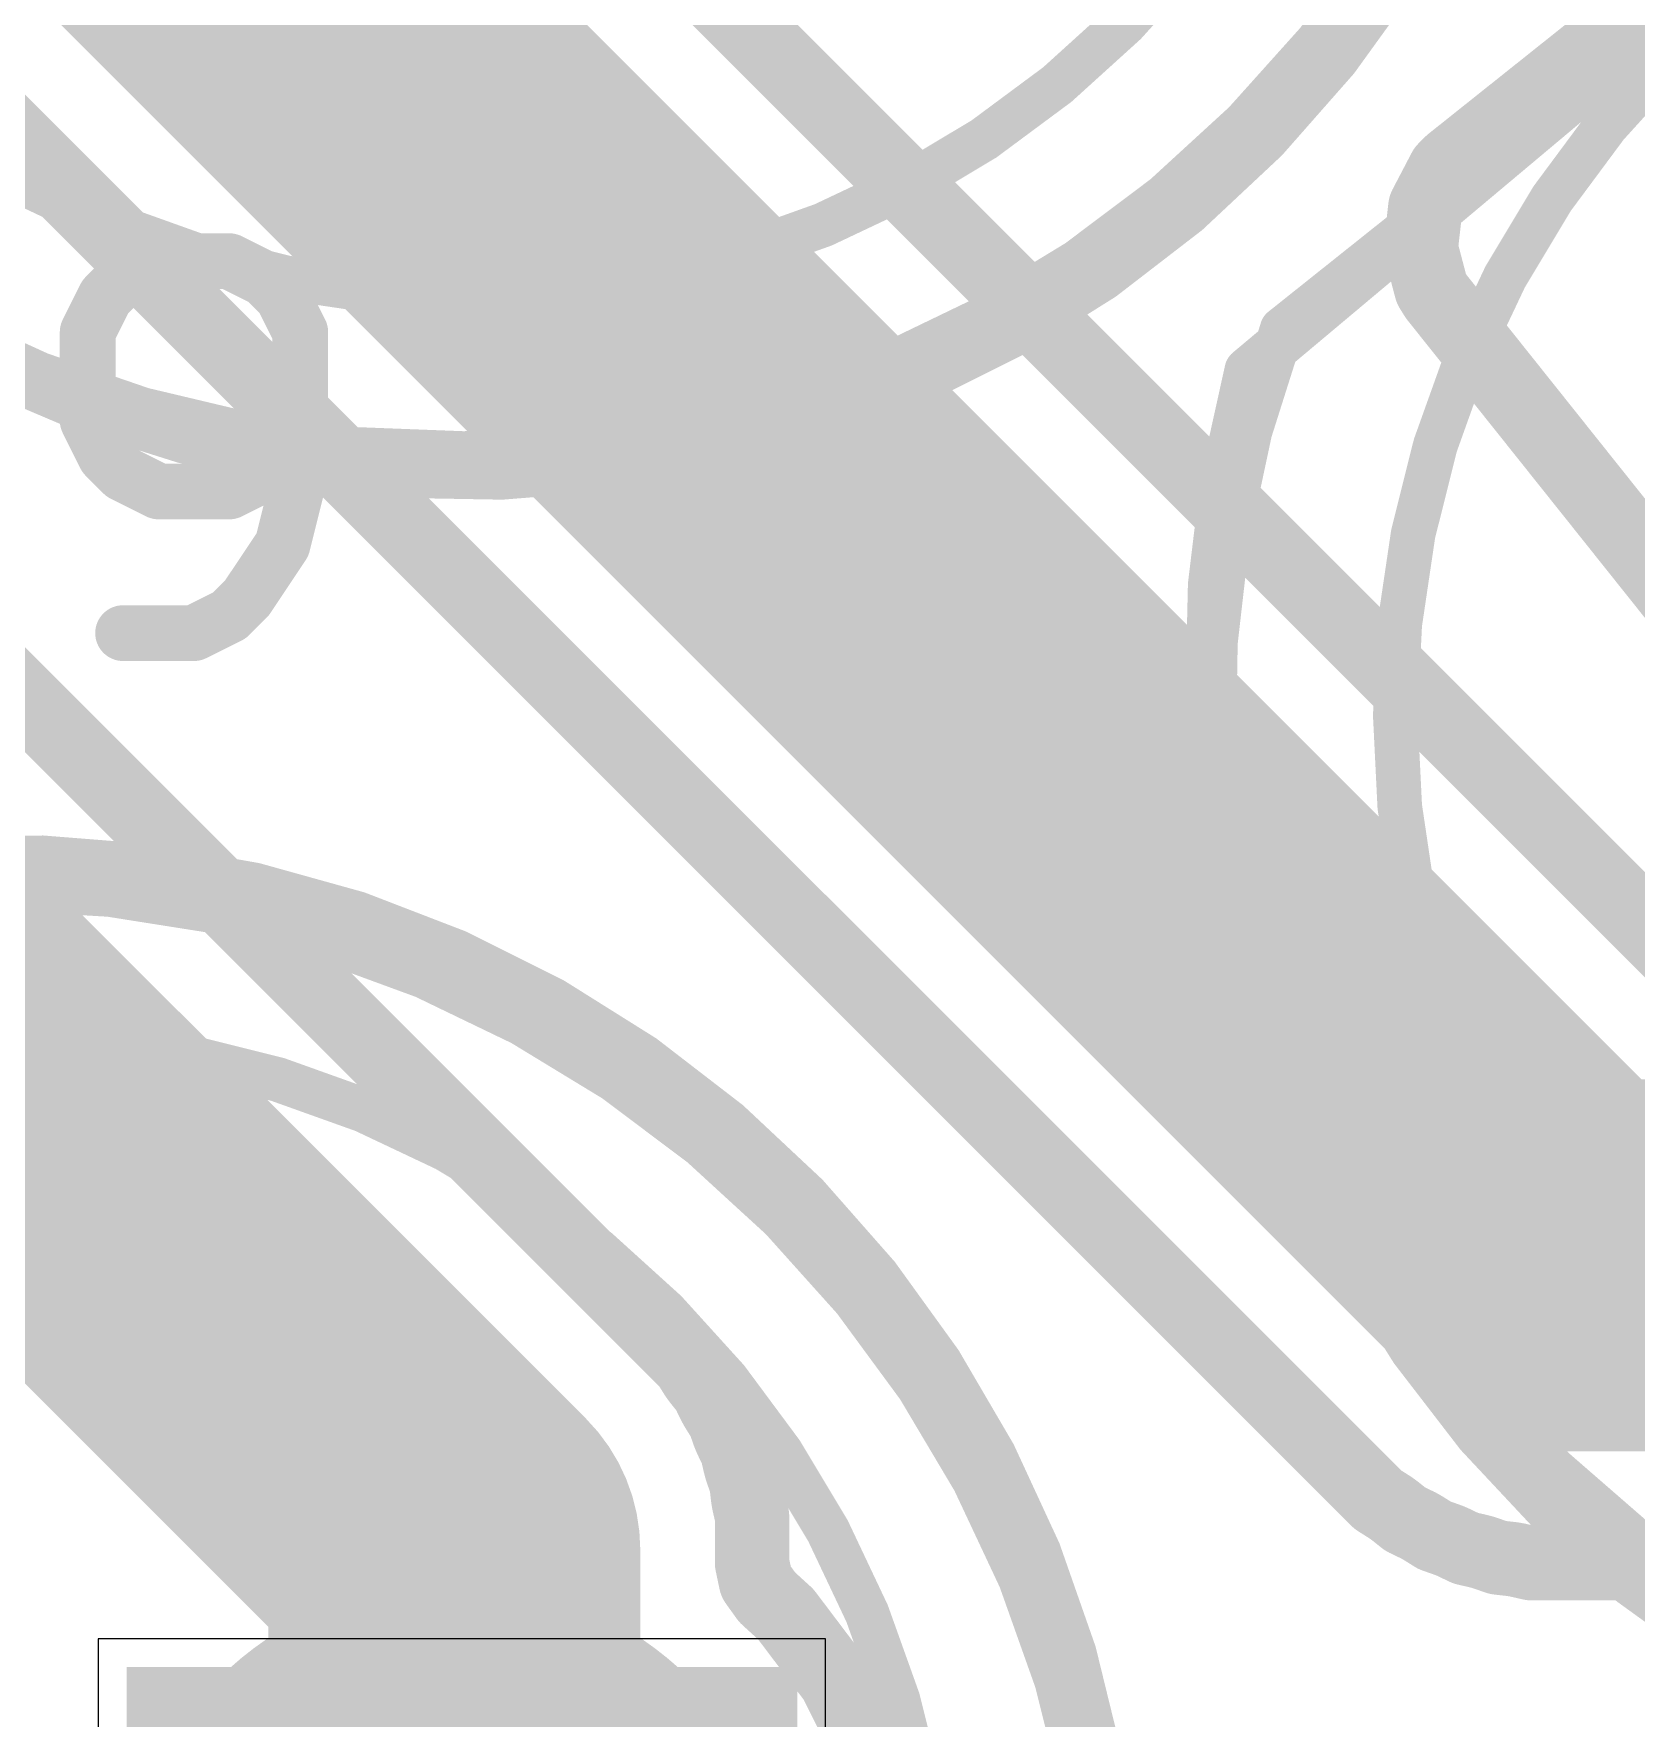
# Model space of a CAD drawing. Header units: inches. Extents: x 0 to 12.4, y -0.6 to 2.2.
# Drawn here: x 1.2367 to 1.4063, y 0.8681 to 1.0464 of the extents above; entities that cross this region are included whole.
import ezdxf

# ---------------------------------------------------------------- set-up
doc = ezdxf.new("R2010")
doc.units = ezdxf.units.IN
doc.header["$MEASUREMENT"] = 0
for name, color, linetype in [('Bottom Layer', 5, 'Continuous'), ('Bottom Solder', 6, 'Continuous'), ('Dimension', 6, 'Continuous'), ('Mechanical 4', 56, 'Continuous'), ('Multi-Layer', 9, 'Continuous'), ('Top Layer', 1, 'Continuous'), ('Top Overlay', 2, 'Continuous'), ('Top Solder', 216, 'Continuous')]:
    doc.layers.add(name, color=color, linetype=linetype)

# ---------------------------------------------------------------- blocks, each defined once
blk = doc.blocks.new('IR333_A_47')
at = {"layer": 'Bottom Layer'}
blk.add_hatch(color=5, dxfattribs=at).paths.add_polyline_path([(-0.08149595, 0.03149605), (-0.01850385, 0.03149605), (-0.01850385, -0.03149605), (-0.08149595, -0.03149605)])
at = {"layer": 'Bottom Solder'}
blk.add_hatch(color=6, dxfattribs=at).paths.add_polyline_path([(-0.08549595, 0.03549605), (-0.01450385, 0.03549605), (-0.01450385, -0.03549605), (-0.08549595, -0.03549605)])
at = {"layer": 'Multi-Layer'}
blk.add_hatch(color=9, dxfattribs=at).paths.add_polyline_path([(-0.08149595, 0.03149605), (-0.01850385, 0.03149605), (-0.01850385, -0.03149605), (-0.08149595, -0.03149605)])
at = {"layer": 'Top Layer'}
blk.add_hatch(color=1, dxfattribs=at).paths.add_polyline_path([(-0.08149595, 0.03149605), (-0.01850385, 0.03149605), (-0.01850385, -0.03149605), (-0.08149595, -0.03149605)])
at = {"layer": 'Top Solder'}
blk.add_hatch(color=216, dxfattribs=at).paths.add_polyline_path([(-0.08549595, 0.03549605), (-0.01450385, 0.03549605), (-0.01450385, -0.03549605), (-0.08549595, -0.03549605)])
at = {"layer": 'Top Overlay', "const_width": 0.005}
blk.add_lwpolyline([(0.0970696, -0.0672869, -0.7350501228491367), (-0.1181102, 0)], format="xyb", dxfattribs=at)
for points in [[(-0.05, -0.0409999), (-0.05, -0.061)], [(-0.04, -0.0510001), (-0.06, -0.051)]]:
    blk.add_lwpolyline(points, dxfattribs=at)
at = {"layer": 'Top Overlay', "const_width": 0.0025}
for points in [[(-0.05125, -0.0409999, 1), (-0.04875, -0.0409999, 1)], [(-0.06125, -0.051, 1), (-0.05875, -0.051, 1)], [(-0.04125, -0.0510001, 1), (-0.03875, -0.0510001, 1)], [(-0.05125, -0.061, 1), (-0.04875, -0.061, 1)]]:
    blk.add_lwpolyline(points, format="xyb", close=True, dxfattribs=at)
blk = doc.blocks.new('IR333_A_51')
at = {"layer": 'Top Overlay', "const_width": 0.005}
blk.add_lwpolyline([(-0.1181102, 0, -0.7350501228491367), (0.0970696, 0.0672869)], format="xyb", dxfattribs=at)
blk = doc.blocks.new('IR333_A_52')
at = {"layer": 'Top Overlay', "const_width": 0.005}
blk.add_lwpolyline([(-0.1181102, 0, -0.7350501228491367), (0.0970696, 0.0672869)], format="xyb", dxfattribs=at)
blk.add_lwpolyline([(0.0970696, 0.0672869), (0.0970696, -0.067287)], dxfattribs=at)
at = {"layer": 'Top Overlay', "const_width": 0.0025}
blk.add_lwpolyline([(0.0958196, 0.0672869, 1), (0.0983196, 0.0672869, 1)], format="xyb", close=True, dxfattribs=at)
blk.add_lwpolyline([(0.0958196, 0.0672869, 1), (0.0983196, 0.0672869, 1)], format="xyb", close=True, dxfattribs=at)

msp = doc.modelspace()

# ---------------------------------------------------------------- hatches: boundary and pattern name
at = {"layer": 'Dimension'}
h = msp.add_hatch(color=6, dxfattribs=at)
edge = h.paths.add_edge_path()
edge.add_arc((1.281195, 0.8471226), 0.035433, 0, 360)
h = msp.add_hatch(color=6, dxfattribs=at)
edge = h.paths.add_edge_path()
edge.add_arc((1.281195, 0.8471226), 0.035433, 0, 360)

# ---------------------------------------------------------------- linework, layer by layer
for points, const_width in [([(1.2298171, 1.0849179), (1.3987147, 0.9160202)], 0.0393701), ([(1.2784083, 1.0808967), (1.4103391, 0.9489659)], 0.007874), ([(1.3883459, 1.0339946), (1.4447883, 1.0790069)], 0.007874), ([(1.2062806, 1.0638843), (1.3739188, 0.8962462)], 0.007874), ([(1.3867315, 1.0327072), (1.3883459, 1.0339946)], 0.007874), ([(1.3860296, 1.0320007), (1.3862883, 1.0322611)], 0.007874), ([(1.3862883, 1.0322611), (1.3862884, 1.0322612)], 0.007874), ([(1.3862884, 1.0322612), (1.3866323, 1.0326074)], 0.007874), ([(1.3866323, 1.0326074), (1.3866325, 1.0326076)], 0.007874), ([(1.3866325, 1.0326076), (1.3867315, 1.0327072)], 0.007874), ([(1.3841897, 1.028482), (1.3858594, 1.0316753)], 0.007874), ([(1.3858594, 1.0316753), (1.3858596, 1.0316756)], 0.007874), ([(1.3858596, 1.0316756), (1.3860296, 1.0320007)], 0.007874), ([(1.3835355, 1.0241354), (1.3839294, 1.0276315)], 0.007874), ([(1.3839294, 1.0276315), (1.3839801, 1.0280811)], 0.007874), ([(1.3839801, 1.0280811), (1.3841896, 1.0284819)], 0.007874), ([(1.3841896, 1.0284819), (1.3841897, 1.028482)], 0.007874), ([(1.3834849, 1.0236858), (1.3835355, 1.0241353)], 0.007874), ([(1.3834849, 1.0236858), (1.3836, 1.0232484)], 0.007874), ([(1.3835355, 1.0241353), (1.3835355, 1.0241354)], 0.007874), ([(1.3836, 1.0232484), (1.3836001, 1.0232483)], 0.007874), ([(1.3836001, 1.0232483), (1.3843225, 1.0205039)], 0.007874), ([(1.3843225, 1.0205039), (1.3846109, 1.0194084)], 0.007874), ([(1.1933703, 1.0182969), (1.3009691, 0.9106981)], 0.007874), ([(1.3846109, 1.0194084), (1.3848051, 1.0190971)], 0.007874), ([(1.3848051, 1.0190971), (1.3848052, 1.019097)], 0.007874), ([(1.3848052, 1.019097), (1.3849807, 1.0188155)], 0.007874), ([(1.3849807, 1.0188155), (1.385138, 1.0185635)], 0.007874), ([(1.385138, 1.0185635), (1.3852256, 1.0184536)], 0.007874), ([(1.3852256, 1.0184536), (1.3852257, 1.0184535)], 0.007874), ([(1.3852257, 1.0184535), (1.3933268, 1.0082952)], 0.007874), ([(1.1723368, 0.9947604), (1.281195, 0.8859021)], 0.0393701), ([(1.3933268, 1.0082952), (1.4315255, 0.9603967)], 0.007874), ([(1.3987147, 0.9160202), (1.4774549, 0.9160202)], 0.0393701), ([(1.3009691, 0.910698), (1.3009691, 0.9106981)], 0.007874), ([(1.3009691, 0.910698), (1.3059909, 0.9056762)], 0.007874), ([(1.3059909, 0.9056762), (1.3061368, 0.9054441)], 0.007874), ([(1.3061368, 0.9054441), (1.3067926, 0.9044004)], 0.007874), ([(1.3067926, 0.9044004), (1.3071094, 0.9039539)], 0.007874), ([(1.3071094, 0.9039539), (1.3078386, 0.9030395)], 0.007874), ([(1.3078386, 0.9030395), (1.308049, 0.9027756)], 0.007874), ([(1.308049, 0.9027756), (1.3081679, 0.9025286)], 0.007874), ([(1.3081679, 0.9025286), (1.308168, 0.9025286)], 0.007874), ([(1.308168, 0.9025286), (1.3087027, 0.9014183)], 0.007874), ([(1.281195, 0.8471226), (1.281195, 0.8859021)], 0.0393701), ([(1.3087027, 0.9014183), (1.3089674, 0.9009392)], 0.007874), ([(1.3089674, 0.9009392), (1.3097694, 0.8996628)], 0.007874), ([(1.3097694, 0.8996628), (1.3098599, 0.8994042)], 0.007874), ([(1.3098599, 0.8994042), (1.3102672, 0.8982402)], 0.007874), ([(1.3102672, 0.8982402), (1.3104765, 0.8977349)], 0.007874), ([(1.3104765, 0.8977349), (1.3111304, 0.896377)], 0.007874), ([(1.3111304, 0.896377), (1.3113442, 0.8954405)], 0.007874), ([(1.3113442, 0.8954405), (1.3114657, 0.8949081)], 0.007874), ([(1.3114657, 0.8949081), (1.3116172, 0.894382)], 0.007874), ([(1.3739188, 0.8962461), (1.3739188, 0.8962462)], 0.007874), ([(1.3739188, 0.8962461), (1.3789406, 0.8912243)], 0.007874), ([(1.3116172, 0.894382), (1.311925, 0.8935026)], 0.007874), ([(1.311925, 0.8935026), (1.312115, 0.8929594)], 0.007874), ([(1.312115, 0.8929594), (1.3122838, 0.8914612)], 0.007874), ([(1.3122838, 0.8914612), (1.3123754, 0.8909226)], 0.007874), ([(1.3123754, 0.8909226), (1.3127108, 0.8894531)], 0.007874), ([(1.3789406, 0.8912243), (1.3795986, 0.8908109)], 0.007874), ([(1.3795986, 0.8908109), (1.3802164, 0.8904227)], 0.007874), ([(1.3802164, 0.8904227), (1.3806629, 0.8901059)], 0.007874), ([(1.3806629, 0.8901059), (1.3818412, 0.8891663)], 0.007874), ([(1.3127108, 0.8891791), (1.3127108, 0.8894531)], 0.007874), ([(1.3127108, 0.8845033), (1.3127108, 0.8891791)], 0.007874), ([(1.3818412, 0.8891663), (1.3820883, 0.8890473)], 0.007874), ([(1.3820883, 0.8890472), (1.3820883, 0.8890473)], 0.007874), ([(1.3820883, 0.8890472), (1.3831988, 0.8885125)], 0.007874), ([(1.3831988, 0.8885125), (1.3836779, 0.8882477)], 0.007874), ([(1.3836779, 0.8882477), (1.384954, 0.8874459)], 0.007874), ([(1.384954, 0.8874459), (1.3852126, 0.8873554)], 0.007874), ([(1.3852126, 0.8873554), (1.3852127, 0.8873554)], 0.007874), ([(1.3852127, 0.8873554), (1.3863764, 0.8869482)], 0.007874), ([(1.3863764, 0.8869482), (1.3868818, 0.8867389)], 0.007874), ([(1.3868818, 0.8867389), (1.3882399, 0.8860848)], 0.007874), ([(1.3882399, 0.8860848), (1.3897094, 0.8857494)], 0.007874), ([(1.3127108, 0.8845033), (1.3131268, 0.8825315)], 0.007874), ([(1.3897094, 0.8857494), (1.3902349, 0.885598)], 0.007874), ([(1.3902349, 0.885598), (1.3913986, 0.8851908)], 0.007874), ([(1.3913986, 0.8851908), (1.3913988, 0.8851907)], 0.007874), ([(1.3913988, 0.8851907), (1.3916574, 0.8851002)], 0.007874), ([(1.3916574, 0.8851002), (1.3931548, 0.8849315)], 0.007874), ([(1.3931548, 0.8849315), (1.3936944, 0.8848399)], 0.007874), ([(1.3936944, 0.8848399), (1.3951638, 0.8845045)], 0.007874), ([(1.3951638, 0.8845045), (1.3969449, 0.8845045)], 0.007874), ([(1.3969449, 0.8845045), (1.4022657, 0.8845045)], 0.007874), ([(1.4022657, 0.8845045), (1.4739039, 0.8845045)], 0.007874), ([(1.3131268, 0.8825315), (1.3143037, 0.8808956)], 0.007874), ([(1.3143037, 0.8808956), (1.316273, 0.8791004)], 0.007874), ([(1.316273, 0.8791004), (1.316409, 0.8789204)], 0.007874), ([(1.316409, 0.8789204), (1.3164091, 0.8789202)], 0.007874), ([(1.3164091, 0.8789202), (1.3214155, 0.8722906)], 0.007874), ([(1.3214155, 0.8722906), (1.3215517, 0.8721104)], 0.007874), ([(1.3215517, 0.8721104), (1.325456, 0.8642694)], 0.007874), ([(1.325456, 0.8642694), (1.3255178, 0.8640524)], 0.007874)]:
    msp.add_lwpolyline(points, dxfattribs=dict(at, const_width=const_width))
for points, const_width in [([(1.3863774, 1.0339946, 1), (1.3903144, 1.0339946, 1)], 0.003937), ([(1.3863774, 1.0339946, 1), (1.3903144, 1.0339946, 1)], 0.003937), ([(1.3843198, 1.0322611, 1), (1.3882568, 1.0322611, 1)], 0.003937), ([(1.3843198, 1.0322611, 1), (1.3882568, 1.0322611, 1)], 0.003937), ([(1.3843199, 1.0322612, 1), (1.3882569, 1.0322612, 1)], 0.003937), ([(1.3843199, 1.0322612, 1), (1.3882569, 1.0322612, 1)], 0.003937), ([(1.3846638, 1.0326074, 1), (1.3886008, 1.0326074, 1)], 0.003937), ([(1.3846638, 1.0326074, 1), (1.3886008, 1.0326074, 1)], 0.003937), ([(1.384664, 1.0326076, 1), (1.388601, 1.0326076, 1)], 0.003937), ([(1.384664, 1.0326076, 1), (1.388601, 1.0326076, 1)], 0.003937), ([(1.384763, 1.0327072, 1), (1.3887, 1.0327072, 1)], 0.003937), ([(1.384763, 1.0327072, 1), (1.3887, 1.0327072, 1)], 0.003937), ([(1.3838909, 1.0316753, 1), (1.3878279, 1.0316753, 1)], 0.003937), ([(1.3838909, 1.0316753, 1), (1.3878279, 1.0316753, 1)], 0.003937), ([(1.3838911, 1.0316756, 1), (1.3878281, 1.0316756, 1)], 0.003937), ([(1.3838911, 1.0316756, 1), (1.3878281, 1.0316756, 1)], 0.003937), ([(1.3840611, 1.0320007, 1), (1.3879981, 1.0320007, 1)], 0.003937), ([(1.3840611, 1.0320007, 1), (1.3879981, 1.0320007, 1)], 0.003937), ([(1.3819609, 1.0276315, 1), (1.3858979, 1.0276315, 1)], 0.003937), ([(1.3819609, 1.0276315, 1), (1.3858979, 1.0276315, 1)], 0.003937), ([(1.3820116, 1.0280811, 1), (1.3859486, 1.0280811, 1)], 0.003937), ([(1.3820116, 1.0280811, 1), (1.3859486, 1.0280811, 1)], 0.003937), ([(1.3822211, 1.0284819, 1), (1.3861581, 1.0284819, 1)], 0.003937), ([(1.3822211, 1.0284819, 1), (1.3861581, 1.0284819, 1)], 0.003937), ([(1.3822212, 1.028482, 1), (1.3861582, 1.028482, 1)], 0.003937), ([(1.3822212, 1.028482, 1), (1.3861582, 1.028482, 1)], 0.003937), ([(1.3815164, 1.0236858, 1), (1.3854534, 1.0236858, 1)], 0.003937), ([(1.3815164, 1.0236858, 1), (1.3854534, 1.0236858, 1)], 0.003937), ([(1.381567, 1.0241354, 1), (1.385504, 1.0241354, 1)], 0.003937), ([(1.381567, 1.0241354, 1), (1.385504, 1.0241354, 1)], 0.003937), ([(1.381567, 1.0241353, 1), (1.385504, 1.0241353, 1)], 0.003937), ([(1.381567, 1.0241353, 1), (1.385504, 1.0241353, 1)], 0.003937), ([(1.3816315, 1.0232484, 1), (1.3855685, 1.0232484, 1)], 0.003937), ([(1.3816315, 1.0232484, 1), (1.3855685, 1.0232484, 1)], 0.003937), ([(1.3816316, 1.0232483, 1), (1.3855686, 1.0232483, 1)], 0.003937), ([(1.3816316, 1.0232483, 1), (1.3855686, 1.0232483, 1)], 0.003937), ([(1.382354, 1.0205039, 1), (1.386291, 1.0205039, 1)], 0.003937), ([(1.382354, 1.0205039, 1), (1.386291, 1.0205039, 1)], 0.003937), ([(1.3826424, 1.0194084, 1), (1.3865794, 1.0194084, 1)], 0.003937), ([(1.3826424, 1.0194084, 1), (1.3865794, 1.0194084, 1)], 0.003937), ([(1.3828366, 1.0190971, 1), (1.3867736, 1.0190971, 1)], 0.003937), ([(1.3828366, 1.0190971, 1), (1.3867736, 1.0190971, 1)], 0.003937), ([(1.3828367, 1.019097, 1), (1.3867737, 1.019097, 1)], 0.003937), ([(1.3828367, 1.019097, 1), (1.3867737, 1.019097, 1)], 0.003937), ([(1.3830122, 1.0188155, 1), (1.3869492, 1.0188155, 1)], 0.003937), ([(1.3830122, 1.0188155, 1), (1.3869492, 1.0188155, 1)], 0.003937), ([(1.3831695, 1.0185635, 1), (1.3871065, 1.0185635, 1)], 0.003937), ([(1.3831695, 1.0185635, 1), (1.3871065, 1.0185635, 1)], 0.003937), ([(1.3832571, 1.0184536, 1), (1.3871941, 1.0184536, 1)], 0.003937), ([(1.3832571, 1.0184536, 1), (1.3871941, 1.0184536, 1)], 0.003937), ([(1.3832572, 1.0184535, 1), (1.3871942, 1.0184535, 1)], 0.003937), ([(1.3832572, 1.0184535, 1), (1.3871942, 1.0184535, 1)], 0.003937), ([(1.3913583, 1.0082952, 1), (1.3952953, 1.0082952, 1)], 0.003937), ([(1.3913583, 1.0082952, 1), (1.3952953, 1.0082952, 1)], 0.003937), ([(1.3888722, 0.9160202, 1), (1.4085572, 0.9160202, 1)], 0.019685), ([(1.3888722, 0.9160202, 1), (1.4085572, 0.9160202, 1)], 0.019685), ([(1.2990006, 0.9106981, 1), (1.3029376, 0.9106981, 1)], 0.003937), ([(1.2990006, 0.9106981, 1), (1.3029376, 0.9106981, 1)], 0.003937), ([(1.2990006, 0.910698, 1), (1.3029376, 0.910698, 1)], 0.003937), ([(1.2990006, 0.910698, 1), (1.3029376, 0.910698, 1)], 0.003937), ([(1.3040224, 0.9056762, 1), (1.3079594, 0.9056762, 1)], 0.003937), ([(1.3040224, 0.9056762, 1), (1.3079594, 0.9056762, 1)], 0.003937), ([(1.3041683, 0.9054441, 1), (1.3081053, 0.9054441, 1)], 0.003937), ([(1.3041683, 0.9054441, 1), (1.3081053, 0.9054441, 1)], 0.003937), ([(1.3048241, 0.9044004, 1), (1.3087611, 0.9044004, 1)], 0.003937), ([(1.3048241, 0.9044004, 1), (1.3087611, 0.9044004, 1)], 0.003937), ([(1.3051409, 0.9039539, 1), (1.3090779, 0.9039539, 1)], 0.003937), ([(1.3051409, 0.9039539, 1), (1.3090779, 0.9039539, 1)], 0.003937), ([(1.3058701, 0.9030395, 1), (1.3098071, 0.9030395, 1)], 0.003937), ([(1.3058701, 0.9030395, 1), (1.3098071, 0.9030395, 1)], 0.003937), ([(1.3060805, 0.9027756, 1), (1.3100175, 0.9027756, 1)], 0.003937), ([(1.3060805, 0.9027756, 1), (1.3100175, 0.9027756, 1)], 0.003937), ([(1.3061994, 0.9025286, 1), (1.3101364, 0.9025286, 1)], 0.003937), ([(1.3061994, 0.9025286, 1), (1.3101364, 0.9025286, 1)], 0.003937), ([(1.3061995, 0.9025286, 1), (1.3101365, 0.9025286, 1)], 0.003937), ([(1.3061995, 0.9025286, 1), (1.3101365, 0.9025286, 1)], 0.003937), ([(1.2713525, 0.8859021, 1), (1.2910375, 0.8859021, 1)], 0.019685), ([(1.2713525, 0.8859021, 1), (1.2910375, 0.8859021, 1)], 0.019685), ([(1.3067342, 0.9014183, 1), (1.3106712, 0.9014183, 1)], 0.003937), ([(1.3067342, 0.9014183, 1), (1.3106712, 0.9014183, 1)], 0.003937), ([(1.3069989, 0.9009392, 1), (1.3109359, 0.9009392, 1)], 0.003937), ([(1.3069989, 0.9009392, 1), (1.3109359, 0.9009392, 1)], 0.003937), ([(1.3078009, 0.8996628, 1), (1.3117379, 0.8996628, 1)], 0.003937), ([(1.3078009, 0.8996628, 1), (1.3117379, 0.8996628, 1)], 0.003937), ([(1.3078914, 0.8994042, 1), (1.3118284, 0.8994042, 1)], 0.003937), ([(1.3078914, 0.8994042, 1), (1.3118284, 0.8994042, 1)], 0.003937), ([(1.3082987, 0.8982402, 1), (1.3122357, 0.8982402, 1)], 0.003937), ([(1.3082987, 0.8982402, 1), (1.3122357, 0.8982402, 1)], 0.003937), ([(1.308508, 0.8977349, 1), (1.312445, 0.8977349, 1)], 0.003937), ([(1.308508, 0.8977349, 1), (1.312445, 0.8977349, 1)], 0.003937), ([(1.3091619, 0.896377, 1), (1.3130989, 0.896377, 1)], 0.003937), ([(1.3091619, 0.896377, 1), (1.3130989, 0.896377, 1)], 0.003937), ([(1.3093757, 0.8954405, 1), (1.3133127, 0.8954405, 1)], 0.003937), ([(1.3093757, 0.8954405, 1), (1.3133127, 0.8954405, 1)], 0.003937), ([(1.3094972, 0.8949081, 1), (1.3134342, 0.8949081, 1)], 0.003937), ([(1.3094972, 0.8949081, 1), (1.3134342, 0.8949081, 1)], 0.003937), ([(1.3719503, 0.8962462, 1), (1.3758873, 0.8962462, 1)], 0.003937), ([(1.3719503, 0.8962462, 1), (1.3758873, 0.8962462, 1)], 0.003937), ([(1.3719503, 0.8962461, 1), (1.3758873, 0.8962461, 1)], 0.003937), ([(1.3719503, 0.8962461, 1), (1.3758873, 0.8962461, 1)], 0.003937), ([(1.3096487, 0.894382, 1), (1.3135857, 0.894382, 1)], 0.003937), ([(1.3096487, 0.894382, 1), (1.3135857, 0.894382, 1)], 0.003937), ([(1.3099565, 0.8935026, 1), (1.3138935, 0.8935026, 1)], 0.003937), ([(1.3099565, 0.8935026, 1), (1.3138935, 0.8935026, 1)], 0.003937), ([(1.3101465, 0.8929594, 1), (1.3140835, 0.8929594, 1)], 0.003937), ([(1.3101465, 0.8929594, 1), (1.3140835, 0.8929594, 1)], 0.003937), ([(1.3103153, 0.8914612, 1), (1.3142523, 0.8914612, 1)], 0.003937), ([(1.3103153, 0.8914612, 1), (1.3142523, 0.8914612, 1)], 0.003937), ([(1.3104069, 0.8909226, 1), (1.3143439, 0.8909226, 1)], 0.003937), ([(1.3104069, 0.8909226, 1), (1.3143439, 0.8909226, 1)], 0.003937), ([(1.3769721, 0.8912243, 1), (1.3809091, 0.8912243, 1)], 0.003937), ([(1.3769721, 0.8912243, 1), (1.3809091, 0.8912243, 1)], 0.003937), ([(1.3776301, 0.8908109, 1), (1.3815671, 0.8908109, 1)], 0.003937), ([(1.3776301, 0.8908109, 1), (1.3815671, 0.8908109, 1)], 0.003937), ([(1.3782479, 0.8904227, 1), (1.3821849, 0.8904227, 1)], 0.003937), ([(1.3782479, 0.8904227, 1), (1.3821849, 0.8904227, 1)], 0.003937), ([(1.3786944, 0.8901059, 1), (1.3826314, 0.8901059, 1)], 0.003937), ([(1.3786944, 0.8901059, 1), (1.3826314, 0.8901059, 1)], 0.003937), ([(1.3107423, 0.8894531, 1), (1.3146793, 0.8894531, 1)], 0.003937), ([(1.3107423, 0.8894531, 1), (1.3146793, 0.8894531, 1)], 0.003937), ([(1.3107423, 0.8891791, 1), (1.3146793, 0.8891791, 1)], 0.003937), ([(1.3107423, 0.8891791, 1), (1.3146793, 0.8891791, 1)], 0.003937), ([(1.3798727, 0.8891663, 1), (1.3838097, 0.8891663, 1)], 0.003937), ([(1.3798727, 0.8891663, 1), (1.3838097, 0.8891663, 1)], 0.003937), ([(1.3801198, 0.8890473, 1), (1.3840568, 0.8890473, 1)], 0.003937), ([(1.3801198, 0.8890473, 1), (1.3840568, 0.8890473, 1)], 0.003937), ([(1.3801198, 0.8890472, 1), (1.3840568, 0.8890472, 1)], 0.003937), ([(1.3801198, 0.8890472, 1), (1.3840568, 0.8890472, 1)], 0.003937), ([(1.3812303, 0.8885125, 1), (1.3851673, 0.8885125, 1)], 0.003937), ([(1.3812303, 0.8885125, 1), (1.3851673, 0.8885125, 1)], 0.003937), ([(1.3817094, 0.8882477, 1), (1.3856464, 0.8882477, 1)], 0.003937), ([(1.3817094, 0.8882477, 1), (1.3856464, 0.8882477, 1)], 0.003937), ([(1.3829855, 0.8874459, 1), (1.3869225, 0.8874459, 1)], 0.003937), ([(1.3829855, 0.8874459, 1), (1.3869225, 0.8874459, 1)], 0.003937), ([(1.3832441, 0.8873554, 1), (1.3871811, 0.8873554, 1)], 0.003937), ([(1.3832441, 0.8873554, 1), (1.3871811, 0.8873554, 1)], 0.003937), ([(1.3832442, 0.8873554, 1), (1.3871812, 0.8873554, 1)], 0.003937), ([(1.3832442, 0.8873554, 1), (1.3871812, 0.8873554, 1)], 0.003937), ([(1.3844079, 0.8869482, 1), (1.3883449, 0.8869482, 1)], 0.003937), ([(1.3844079, 0.8869482, 1), (1.3883449, 0.8869482, 1)], 0.003937), ([(1.3849133, 0.8867389, 1), (1.3888503, 0.8867389, 1)], 0.003937), ([(1.3849133, 0.8867389, 1), (1.3888503, 0.8867389, 1)], 0.003937), ([(1.3862714, 0.8860848, 1), (1.3902084, 0.8860848, 1)], 0.003937), ([(1.3862714, 0.8860848, 1), (1.3902084, 0.8860848, 1)], 0.003937), ([(1.3107423, 0.8845033, 1), (1.3146793, 0.8845033, 1)], 0.003937), ([(1.3107423, 0.8845033, 1), (1.3146793, 0.8845033, 1)], 0.003937), ([(1.3877409, 0.8857494, 1), (1.3916779, 0.8857494, 1)], 0.003937), ([(1.3877409, 0.8857494, 1), (1.3916779, 0.8857494, 1)], 0.003937), ([(1.3882664, 0.885598, 1), (1.3922034, 0.885598, 1)], 0.003937), ([(1.3882664, 0.885598, 1), (1.3922034, 0.885598, 1)], 0.003937), ([(1.3894301, 0.8851908, 1), (1.3933671, 0.8851908, 1)], 0.003937), ([(1.3894301, 0.8851908, 1), (1.3933671, 0.8851908, 1)], 0.003937), ([(1.3894303, 0.8851907, 1), (1.3933673, 0.8851907, 1)], 0.003937), ([(1.3894303, 0.8851907, 1), (1.3933673, 0.8851907, 1)], 0.003937), ([(1.3896889, 0.8851002, 1), (1.3936259, 0.8851002, 1)], 0.003937), ([(1.3896889, 0.8851002, 1), (1.3936259, 0.8851002, 1)], 0.003937), ([(1.3911863, 0.8849315, 1), (1.3951233, 0.8849315, 1)], 0.003937), ([(1.3911863, 0.8849315, 1), (1.3951233, 0.8849315, 1)], 0.003937), ([(1.3917259, 0.8848399, 1), (1.3956629, 0.8848399, 1)], 0.003937), ([(1.3917259, 0.8848399, 1), (1.3956629, 0.8848399, 1)], 0.003937), ([(1.3931953, 0.8845045, 1), (1.3971323, 0.8845045, 1)], 0.003937), ([(1.3931953, 0.8845045, 1), (1.3971323, 0.8845045, 1)], 0.003937), ([(1.3949764, 0.8845045, 1), (1.3989134, 0.8845045, 1)], 0.003937), ([(1.3949764, 0.8845045, 1), (1.3989134, 0.8845045, 1)], 0.003937), ([(1.4002972, 0.8845045, 1), (1.4042342, 0.8845045, 1)], 0.003937), ([(1.4002972, 0.8845045, 1), (1.4042342, 0.8845045, 1)], 0.003937), ([(1.3111583, 0.8825315, 1), (1.3150953, 0.8825315, 1)], 0.003937), ([(1.3111583, 0.8825315, 1), (1.3150953, 0.8825315, 1)], 0.003937), ([(1.3123352, 0.8808956, 1), (1.3162722, 0.8808956, 1)], 0.003937), ([(1.3123352, 0.8808956, 1), (1.3162722, 0.8808956, 1)], 0.003937), ([(1.3143045, 0.8791004, 1), (1.3182415, 0.8791004, 1)], 0.003937), ([(1.3143045, 0.8791004, 1), (1.3182415, 0.8791004, 1)], 0.003937), ([(1.3144405, 0.8789204, 1), (1.3183775, 0.8789204, 1)], 0.003937), ([(1.3144405, 0.8789204, 1), (1.3183775, 0.8789204, 1)], 0.003937), ([(1.3144406, 0.8789202, 1), (1.3183776, 0.8789202, 1)], 0.003937), ([(1.3144406, 0.8789202, 1), (1.3183776, 0.8789202, 1)], 0.003937), ([(1.319447, 0.8722906, 1), (1.323384, 0.8722906, 1)], 0.003937), ([(1.319447, 0.8722906, 1), (1.323384, 0.8722906, 1)], 0.003937), ([(1.3195832, 0.8721104, 1), (1.3235202, 0.8721104, 1)], 0.003937), ([(1.3195832, 0.8721104, 1), (1.3235202, 0.8721104, 1)], 0.003937), ([(1.3234875, 0.8642694, 1), (1.3274245, 0.8642694, 1)], 0.003937), ([(1.3234875, 0.8642694, 1), (1.3274245, 0.8642694, 1)], 0.003937)]:
    msp.add_lwpolyline(points, format="xyb", close=True, dxfattribs=dict(at, const_width=const_width))
at = {"layer": 'Mechanical 4'}
for points, const_width in [([(1.381, 1.1171023, 1), (1.1841496, 1.1171023, 1)], 0.0047244), ([(1.5776419, 0.9742467, 1), (1.3807907, 0.9742467, 1)], 0.0047244), ([(1.2484118, 1.0223235, 1), (1.2513646, 1.0223235, 1)], 0.0029527), ([(1.2484118, 1.0223235, 1), (1.2513646, 1.0223235, 1)], 0.0029527), ([(1.2559109, 1.0223235, 1), (1.2588637, 1.0223235, 1)], 0.0029527), ([(1.2559109, 1.0223235, 1), (1.2588637, 1.0223235, 1)], 0.0029527), ([(1.2446623, 1.0204487, 1), (1.2476151, 1.0204487, 1)], 0.0029527), ([(1.2446623, 1.0204487, 1), (1.2476151, 1.0204487, 1)], 0.0029527), ([(1.2596604, 1.0204487, 1), (1.2626132, 1.0204487, 1)], 0.0029527), ([(1.2596604, 1.0204487, 1), (1.2626132, 1.0204487, 1)], 0.0029527), ([(1.2427876, 1.0185739, 1), (1.2457404, 1.0185739, 1)], 0.0029527), ([(1.2427876, 1.0185739, 1), (1.2457404, 1.0185739, 1)], 0.0029527), ([(1.2615352, 1.0185739, 1), (1.264488, 1.0185739, 1)], 0.0029527), ([(1.2615352, 1.0185739, 1), (1.264488, 1.0185739, 1)], 0.0029527), ([(1.2409128, 1.0148244, 1), (1.2438656, 1.0148244, 1)], 0.0029527), ([(1.2409128, 1.0148244, 1), (1.2438656, 1.0148244, 1)], 0.0029527), ([(1.26341, 1.0148244, 1), (1.2663628, 1.0148244, 1)], 0.0029527), ([(1.26341, 1.0148244, 1), (1.2663628, 1.0148244, 1)], 0.0029527), ([(1.3676386, 1.0151195, 1), (1.3700008, 1.0151195, 1)], 0.0023622), ([(1.3676438, 1.0151238, 1), (1.370006, 1.0151238, 1)], 0.0023622), ([(1.2409128, 1.0054506, 1), (1.2438656, 1.0054506, 1)], 0.0029527), ([(1.2409128, 1.0054506, 1), (1.2438656, 1.0054506, 1)], 0.0029527), ([(1.26341, 1.0054506, 1), (1.2663628, 1.0054506, 1)], 0.0029527), ([(1.2427876, 1.0017011, 1), (1.2457404, 1.0017011, 1)], 0.0029527), ([(1.2427876, 1.0017011, 1), (1.2457404, 1.0017011, 1)], 0.0029527), ([(1.2615352, 1.0017011, 1), (1.264488, 1.0017011, 1)], 0.0029527), ([(1.2615352, 1.0017011, 1), (1.264488, 1.0017011, 1)], 0.0029527), ([(1.2446623, 0.9998263, 1), (1.2476151, 0.9998263, 1)], 0.0029527), ([(1.2446623, 0.9998263, 1), (1.2476151, 0.9998263, 1)], 0.0029527), ([(1.2596604, 0.9998263, 1), (1.2626132, 0.9998263, 1)], 0.0029527), ([(1.2596604, 0.9998263, 1), (1.2626132, 0.9998263, 1)], 0.0029527), ([(1.26341, 0.9998263, 1), (1.2663628, 0.9998263, 1)], 0.0029527), ([(1.26341, 0.9998263, 1), (1.2663628, 0.9998263, 1)], 0.0029527), ([(1.2484118, 0.9979515, 1), (1.2513646, 0.9979515, 1)], 0.0029527), ([(1.2484118, 0.9979515, 1), (1.2513646, 0.9979515, 1)], 0.0029527), ([(1.2559109, 0.9979515, 1), (1.2588637, 0.9979515, 1)], 0.0029527), ([(1.2559109, 0.9979515, 1), (1.2588637, 0.9979515, 1)], 0.0029527), ([(1.2615352, 0.9923273, 1), (1.264488, 0.9923273, 1)], 0.0029527), ([(1.2615352, 0.9923273, 1), (1.264488, 0.9923273, 1)], 0.0029527), ([(1.2577857, 0.986703, 1), (1.2607385, 0.986703, 1)], 0.0029527), ([(1.2577857, 0.986703, 1), (1.2607385, 0.986703, 1)], 0.0029527), ([(1.2559109, 0.9848282, 1), (1.2588637, 0.9848282, 1)], 0.0029527), ([(1.2559109, 0.9848282, 1), (1.2588637, 0.9848282, 1)], 0.0029527), ([(1.2446623, 0.9829534, 1), (1.2476151, 0.9829534, 1)], 0.0029527), ([(1.2521614, 0.9829534, 1), (1.2551142, 0.9829534, 1)], 0.0029527), ([(1.2521614, 0.9829534, 1), (1.2551142, 0.9829534, 1)], 0.0029527), ([(1.3796096, 0.9742467, 1), (1.3819718, 0.9742467, 1)], 0.0023622), ([(1.3323775, 0.8415117, 1), (1.1355279, 0.8415117, 1)], 0.0047244)]:
    msp.add_lwpolyline(points, format="xyb", close=True, dxfattribs=dict(at, const_width=const_width))
at = {"layer": 'Mechanical 4', "const_width": 0.0047244}
for points in [[(1.4002912, 1.1171204, -0.75972925881936), (1.1817875, 1.0562824)], [(1.5526267, 0.8822243, -0.7597301926920902), (1.3688249, 1.0151238)], [(1.1331651, 0.9023318, -0.7597295937749395), (1.3516694, 0.8414935)]]:
    msp.add_lwpolyline(points, format="xyb", dxfattribs=at)
at = {"layer": 'Mechanical 4'}
for points, const_width in [([(1.3688197, 1.0151195), (1.4639315, 1.0909702)], 0.0047244), ([(1.2461387, 1.0204487), (1.2498882, 1.0223235)], 0.0059055), ([(1.2498882, 1.0223235), (1.2573873, 1.0223235)], 0.0059055), ([(1.2573873, 1.0223235), (1.2611368, 1.0204487)], 0.0059055), ([(1.244264, 1.0185739), (1.2461387, 1.0204487)], 0.0059055), ([(1.2611368, 1.0204487), (1.2630116, 1.0185739)], 0.0059055), ([(1.2423892, 1.0148244), (1.244264, 1.0185739)], 0.0059055), ([(1.2630116, 1.0185739), (1.2648864, 1.0148244)], 0.0059055), ([(1.2423892, 1.0054506), (1.2423892, 1.0148244)], 0.0059055), ([(1.2648864, 0.9998263), (1.2648864, 1.0148244)], 0.0059055), ([(1.2423892, 1.0054506), (1.244264, 1.0017011)], 0.0059055), ([(1.2630116, 1.0017011), (1.2648864, 1.0054506)], 0.0059055), ([(1.244264, 1.0017011), (1.2461387, 0.9998263)], 0.0059055), ([(1.2611368, 0.9998263), (1.2630116, 1.0017011)], 0.0059055), ([(1.2461387, 0.9998263), (1.2498882, 0.9979515)], 0.0059055), ([(1.2573873, 0.9979515), (1.2611368, 0.9998263)], 0.0059055), ([(1.2630116, 0.9923273), (1.2648864, 0.9998263)], 0.0059055), ([(1.2498882, 0.9979515), (1.2573873, 0.9979515)], 0.0059055), ([(1.2592621, 0.986703), (1.2630116, 0.9923273)], 0.0059055), ([(1.2573873, 0.9848282), (1.2592621, 0.986703)], 0.0059055), ([(1.2536378, 0.9829534), (1.2573873, 0.9848282)], 0.0059055), ([(1.2461387, 0.9829534), (1.2536378, 0.9829534)], 0.0059055)]:
    msp.add_lwpolyline(points, dxfattribs=dict(at, const_width=const_width))
at = {"layer": 'Top Layer'}
for p, q in [((1.320496, 0.876496), (1.243504, 0.876496)), ((1.243504, 0.876496), (1.243504, 0.799504)), ((1.320496, 0.799504), (1.320496, 0.876496))]:
    msp.add_line(p, q, dxfattribs=at)

# ---------------------------------------------------------------- block references
for name, p, rotation in [('IR333_A_51', (1.2810079, 1.1199291), 180), ('IR333_A_52', (1.4791472, 0.979627), 130), ('IR333_A_47', (1.2320001, 0.838), 180)]:
    msp.add_blockref(name, p, dxfattribs=dict(rotation=rotation))

doc.saveas('drawing.dxf')
